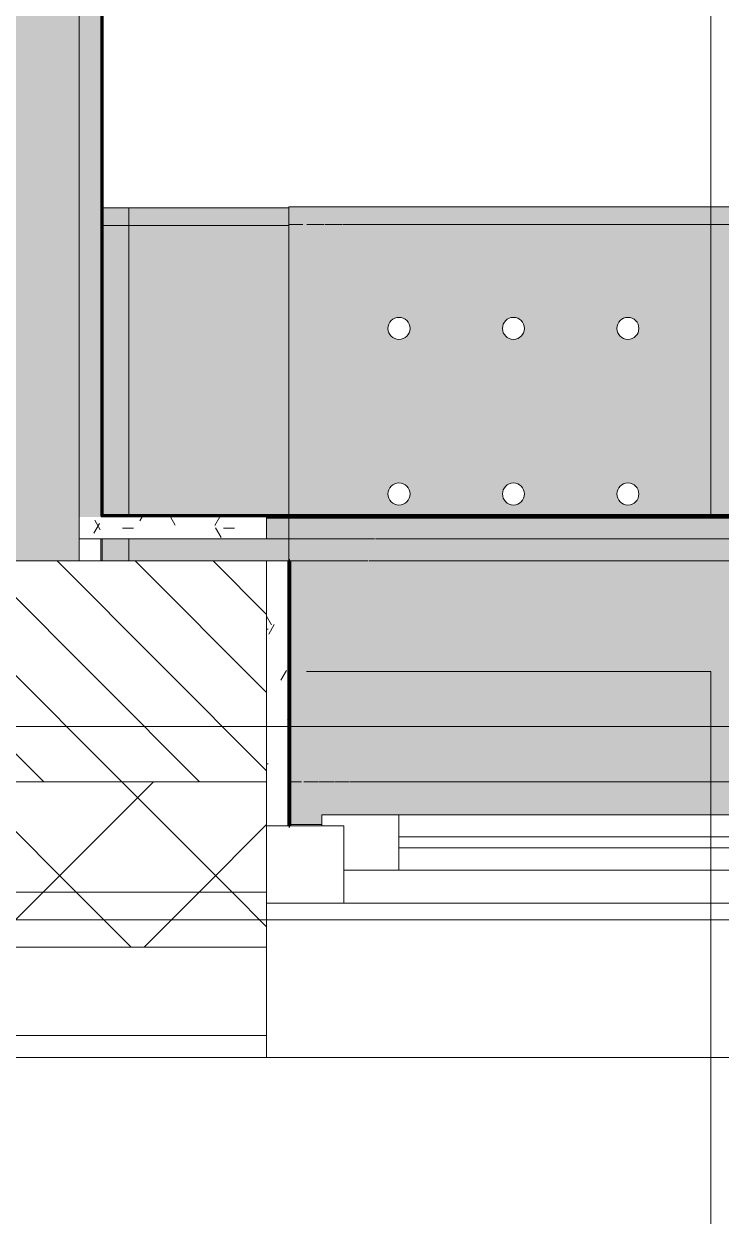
# Model space of a CAD drawing. Header units: millimetres. Extents: x 35144 to 233944, y -8553 to 29000.
# Drawn here: x 81780 to 82412, y 3149 to 4237 of the extents above; entities that cross this region are included whole.
import ezdxf

# ---------------------------------------------------------------- set-up
doc = ezdxf.new("R2010")
doc.units = ezdxf.units.MM
doc.linetypes.add('Осевая', pattern=[3175, 635, -476.25, 1587.5, -476.25])
for name, color, linetype, lineweight in [('A-GLAZ', 7, 'Continuous', 9), ('A-GLAZ-1', 7, 'Continuous', 13), ('A-WALL', 7, 'Continuous', 9), ('A-WALL-IDEN', 7, 'Continuous', 9), ('I-WALL', 7, 'Continuous', 9), ('Оси', 7, 'Continuous', 9), ('Оси-2', 7, 'Осевая', 9)]:
    doc.layers.add(name, color=color, linetype=linetype, lineweight=lineweight)
for name, color, linetype, lineweight, true_color in [('A-WALL-1', 7, 'Continuous', 9, 0xc0c0c0), ('A-WALL-2', 7, 'Continuous', 9, 0xcbc7bf), ('A-WALL-3', 7, 'Continuous', 9, 0xff80c0), ('I-WALL-28', 7, 'Continuous', 80, 0xffd2ff), ('I-WALL-6', 7, 'Continuous', 9, 0xc0c0c0), ('I-WALL-7', 7, 'Continuous', 9, 0xcbc7bf), ('I-WALL-8', 7, 'Continuous', 80, 0xff80c0), ('S-WALL-ANLY', 7, 'Continuous', 13, 0x008040), ('S-WALL-ANLY-1', 7, 'Continuous', 5, 0x008040), ('Знаки-1', 9, 'Continuous', 9, 0x808080), ('Знаки-2', 7, 'Continuous', 9, 0xc1bbaf), ('Знаки-4', 7, 'Continuous', 9, 0xaba79f), ('Знаки-5', 7, 'Continuous', 9, 0xd5cdbe), ('Знаки-6', 7, 'Continuous', 9, 0xd1cabb), ('Знаки-7', 7, 'Continuous', 9, 0xccc5b7), ('Знаки-8', 7, 'Continuous', 9, 0xd4ccbd)]:
    doc.layers.add(name, color=color, linetype=linetype, lineweight=lineweight, true_color=true_color)
doc.layers.add('Знаки-3', color=7, linetype='Continuous', lineweight=9, transparency=0.5)
pattern_1 = [(45, (0, 0), (-70.71068, 70.71068), []), (135, (0, 0), (-70.71068, -70.71068), [])]
pattern_2 = [(0, (0, 0), (121.92, 30.48), [10.058, -81.382, 10.058, -81.382, -487.68]), (0, (0, 0), (121.92, 30.48), [-182.88, 10.058, -172.822, 10.058, -81.382, -213.36]), (0, (0, 0), (121.92, 30.48), [-457.2, 10.058, -50.902, 10.058, -142.342]), (120, (45.72, 15.24), (-87.356454, 90.345817), [10.058, -81.382, 10.058, -81.382, -487.68]), (120, (45.72, 15.24), (-87.356454, 90.345817), [-182.88, 10.058, -172.822, 10.058, -81.382, -213.36]), (120, (45.72, 15.24), (-87.356454, 90.345817), [-457.2, 10.058, -50.902, 10.058, -142.342]), (240, (60.96, 76.2), (-34.563546, -120.825817), [10.058, -81.382, 10.058, -81.382, -487.68]), (240, (60.96, 76.2), (-34.563546, -120.825817), [-182.88, 10.058, -172.822, 10.058, -81.382, -213.36]), (240, (60.96, 76.2), (-34.563546, -120.825817), [-457.2, 10.058, -50.902, 10.058, -142.342])]

# ---------------------------------------------------------------- blocks, each defined once
blk = doc.blocks.new('120_Окно_СКБ_2Ст - 120_Окно_СКБ_2Ст 2100х2500 _мал створка СЛЕВА_-19967351-План отделки стен 1 этажа в осях 17-23')
at = {"layer": 'A-GLAZ'}
for p, q in [((1050, -5), (-1050, -5)), ((-100, -55), (930, -55)), ((930, -65), (-100, -65)), ((1000, -75), (1030, -75))]:
    blk.add_line(p, q, dxfattribs=at)
at = {"layer": 'A-GLAZ-1'}
for p, q in [((980, -75), (980, -5)), ((980, -5), (1050, -5)), ((1050, -5), (1050, -75)), ((980, -35), (-150, -35)), ((930, -85), (930, -35)), ((980, -75), (980, -35)), ((1050, -75), (980, -75)), ((1000, -75), (980, -75)), ((1000, -85), (1000, -75)), ((-170, -85), (1000, -85)), ((1000, -85), (-170, -85))]:
    blk.add_line(p, q, dxfattribs=at)
blk = doc.blocks.new('Зашивка радиатора_ с перфорацией М5 - Зашивка радиатора_ с перфорацией М5а-33228705-План отделки стен 1 этажа в осях 17-23')
at = {"layer": 'Знаки-3'}
h = blk.add_hatch(color=256, dxfattribs=at)
h.paths.add_polyline_path([(1720, 380), (1720, 371.1), (550, 371.1), (550, 380), (520, 380), (520, 371.1), (-280, 371.5), (-280, 380), (-310, 380), (-310, -179.9), (1750, -179.9), (1750, 380)])
h.paths.add_polyline_path([(1546.2, 90.4), (1551.2, 89), (1554.9, 85.4), (1556.2, 80.4), (1554.9, 75.4), (1551.2, 71.7), (1546.2, 70.4), (1541.2, 71.7), (1537.6, 75.4), (1536.2, 80.4), (1537.6, 85.4), (1541.2, 89), (1543.7, 90)])
h.paths.add_polyline_path([(1650, 90.4), (1655, 89), (1658.7, 85.4), (1660, 80.4), (1658.7, 75.4), (1655, 71.7), (1650, 70.4), (1645, 71.7), (1641.3, 75.4), (1640, 80.4), (1641.3, 85.4), (1645, 89), (1647.4, 90)])
h.paths.add_polyline_path([(197.5, 90.4), (202.5, 89), (206.2, 85.4), (207.5, 80.4), (206.2, 75.4), (202.5, 71.7), (197.5, 70.4), (192.5, 71.7), (188.8, 75.4), (187.5, 80.4), (188.8, 85.4), (192.5, 89), (194.9, 90)])
h.paths.add_polyline_path([(405, 90.4), (410, 89), (413.7, 85.4), (415, 80.4), (413.7, 75.4), (410, 71.7), (405, 70.4), (400, 71.7), (396.3, 75.4), (395, 80.4), (396.3, 85.4), (400, 89), (402.4, 90)])
h.paths.add_polyline_path([(1027.5, 90.4), (1032.5, 89), (1036.2, 85.4), (1037.5, 80.4), (1036.2, 75.4), (1032.5, 71.7), (1027.5, 70.4), (1022.5, 71.7), (1018.8, 75.4), (1017.5, 80.4), (1018.8, 85.4), (1022.5, 89), (1024.9, 90)])
h.paths.add_polyline_path([(716.2, 90.4), (721.2, 89), (724.9, 85.4), (726.2, 80.4), (724.9, 75.4), (721.2, 71.7), (716.2, 70.4), (711.2, 71.7), (707.6, 75.4), (706.2, 80.4), (707.6, 85.4), (711.2, 89), (713.7, 90)])
h.paths.add_polyline_path([(301.2, 90.4), (306.2, 89), (309.9, 85.4), (311.2, 80.4), (309.9, 75.4), (306.2, 71.7), (301.2, 70.4), (296.2, 71.7), (292.6, 75.4), (291.2, 80.4), (292.6, 85.4), (296.2, 89), (298.7, 90)])
h.paths.add_polyline_path([(1442.5, 90.4), (1447.5, 89), (1451.2, 85.4), (1452.5, 80.4), (1451.2, 75.4), (1447.5, 71.7), (1442.5, 70.4), (1437.5, 71.7), (1433.8, 75.4), (1432.5, 80.4), (1433.8, 85.4), (1437.5, 89), (1439.9, 90)])
h.paths.add_polyline_path([(923.7, 90.4), (928.7, 89), (932.4, 85.4), (933.7, 80.4), (932.4, 75.4), (928.7, 71.7), (923.7, 70.4), (918.7, 71.7), (915.1, 75.4), (913.7, 80.4), (915.1, 85.4), (918.7, 89), (921.2, 90)])
h.paths.add_polyline_path([(508.7, 90.4), (513.7, 89), (517.4, 85.4), (518.7, 80.4), (517.4, 75.4), (513.7, 71.7), (508.7, 70.4), (503.7, 71.7), (500.1, 75.4), (498.7, 80.4), (500.1, 85.4), (503.7, 89), (506.2, 90)])
h.paths.add_polyline_path([(820, 90.4), (825, 89), (828.7, 85.4), (830, 80.4), (828.7, 75.4), (825, 71.7), (820, 70.4), (815, 71.7), (811.3, 75.4), (810, 80.4), (811.3, 85.4), (815, 89), (817.4, 90)])
h.paths.add_polyline_path([(1131.2, 90.4), (1136.2, 89), (1139.9, 85.4), (1141.2, 80.4), (1139.9, 75.4), (1136.2, 71.7), (1131.2, 70.4), (1126.2, 71.7), (1122.6, 75.4), (1121.2, 80.4), (1122.6, 85.4), (1126.2, 89), (1128.7, 90)])
h.paths.add_polyline_path([(612.5, 90.4), (617.5, 89), (621.2, 85.4), (622.5, 80.4), (621.2, 75.4), (617.5, 71.7), (612.5, 70.4), (607.5, 71.7), (603.8, 75.4), (602.5, 80.4), (603.8, 85.4), (607.5, 89), (609.9, 90)])
h.paths.add_polyline_path([(1235, 90.4), (1240, 89), (1243.7, 85.4), (1245, 80.4), (1243.7, 75.4), (1240, 71.7), (1235, 70.4), (1230, 71.7), (1226.3, 75.4), (1225, 80.4), (1226.3, 85.4), (1230, 89), (1232.4, 90)])
h.paths.add_polyline_path([(1338.7, 90.4), (1343.7, 89), (1347.4, 85.4), (1348.7, 80.4), (1347.4, 75.4), (1343.7, 71.7), (1338.7, 70.4), (1333.7, 71.7), (1330.1, 75.4), (1328.7, 80.4), (1330.1, 85.4), (1333.7, 89), (1336.2, 90)])
h.paths.add_polyline_path([(-10, 90.4), (-5, 89), (-1.3, 85.4), (0, 80.4), (-1.3, 75.4), (-5, 71.7), (-10, 70.4), (-15, 71.7), (-18.7, 75.4), (-20, 80.4), (-18.7, 85.4), (-15, 89), (-12.6, 90)])
h.paths.add_polyline_path([(93.7, 90.4), (98.7, 89), (102.4, 85.4), (103.7, 80.4), (102.4, 75.4), (98.7, 71.7), (93.7, 70.4), (88.7, 71.7), (85.1, 75.4), (83.7, 80.4), (85.1, 85.4), (88.7, 89), (91.2, 90)])
h.paths.add_polyline_path([(-217.5, 90.4), (-212.5, 89), (-208.8, 85.4), (-207.5, 80.4), (-208.8, 75.4), (-212.5, 71.7), (-217.5, 70.4), (-222.5, 71.7), (-226.2, 75.4), (-227.5, 80.4), (-226.2, 85.4), (-222.5, 89), (-220.1, 90)])
h.paths.add_polyline_path([(-113.8, 90.4), (-108.8, 89), (-105.1, 85.4), (-103.8, 80.4), (-105.1, 75.4), (-108.8, 71.7), (-113.8, 70.4), (-118.8, 71.7), (-122.4, 75.4), (-123.8, 80.4), (-122.4, 85.4), (-118.8, 89), (-116.3, 90)])
h.paths.add_polyline_path([(1546.2, -59.6), (1551.2, -61), (1554.9, -64.6), (1556.2, -69.6), (1554.9, -74.6), (1551.2, -78.3), (1546.2, -79.6), (1541.2, -78.3), (1537.6, -74.6), (1536.2, -69.6), (1537.6, -64.6), (1541.2, -61), (1543.7, -60)])
h.paths.add_polyline_path([(1442.5, -59.6), (1447.5, -61), (1451.2, -64.6), (1452.5, -69.6), (1451.2, -74.6), (1447.5, -78.3), (1442.5, -79.6), (1437.5, -78.3), (1433.8, -74.6), (1432.5, -69.6), (1433.8, -64.6), (1437.5, -61), (1439.9, -60)])
h.paths.add_polyline_path([(1650, -59.6), (1655, -61), (1658.7, -64.6), (1660, -69.6), (1658.7, -74.6), (1655, -78.3), (1650, -79.6), (1645, -78.3), (1641.3, -74.6), (1640, -69.6), (1641.3, -64.6), (1645, -61), (1647.4, -60)])
h.paths.add_polyline_path([(508.7, -59.6), (513.7, -61), (517.4, -64.6), (518.7, -69.6), (517.4, -74.6), (513.7, -78.3), (508.7, -79.6), (503.7, -78.3), (500.1, -74.6), (498.7, -69.6), (500.1, -64.6), (503.7, -61), (506.2, -60)])
h.paths.add_polyline_path([(1235, -59.6), (1240, -61), (1243.7, -64.6), (1245, -69.6), (1243.7, -74.6), (1240, -78.3), (1235, -79.6), (1230, -78.3), (1226.3, -74.6), (1225, -69.6), (1226.3, -64.6), (1230, -61), (1232.4, -60)])
h.paths.add_polyline_path([(820, -59.6), (825, -61), (828.7, -64.6), (830, -69.6), (828.7, -74.6), (825, -78.3), (820, -79.6), (815, -78.3), (811.3, -74.6), (810, -69.6), (811.3, -64.6), (815, -61), (817.4, -60)])
h.paths.add_polyline_path([(923.7, -59.6), (928.7, -61), (932.4, -64.6), (933.7, -69.6), (932.4, -74.6), (928.7, -78.3), (923.7, -79.6), (918.7, -78.3), (915.1, -74.6), (913.7, -69.6), (915.1, -64.6), (918.7, -61), (921.2, -60)])
h.paths.add_polyline_path([(301.2, -59.6), (306.2, -61), (309.9, -64.6), (311.2, -69.6), (309.9, -74.6), (306.2, -78.3), (301.2, -79.6), (296.2, -78.3), (292.6, -74.6), (291.2, -69.6), (292.6, -64.6), (296.2, -61), (298.7, -60)])
h.paths.add_polyline_path([(93.7, -59.6), (98.7, -61), (102.4, -64.6), (103.7, -69.6), (102.4, -74.6), (98.7, -78.3), (93.7, -79.6), (88.7, -78.3), (85.1, -74.6), (83.7, -69.6), (85.1, -64.6), (88.7, -61), (91.2, -60)])
h.paths.add_polyline_path([(1027.5, -59.6), (1032.5, -61), (1036.2, -64.6), (1037.5, -69.6), (1036.2, -74.6), (1032.5, -78.3), (1027.5, -79.6), (1022.5, -78.3), (1018.8, -74.6), (1017.5, -69.6), (1018.8, -64.6), (1022.5, -61), (1024.9, -60)])
h.paths.add_polyline_path([(197.5, -59.6), (202.5, -61), (206.2, -64.6), (207.5, -69.6), (206.2, -74.6), (202.5, -78.3), (197.5, -79.6), (192.5, -78.3), (188.8, -74.6), (187.5, -69.6), (188.8, -64.6), (192.5, -61), (194.9, -60)])
h.paths.add_polyline_path([(716.2, -59.6), (721.2, -61), (724.9, -64.6), (726.2, -69.6), (724.9, -74.6), (721.2, -78.3), (716.2, -79.6), (711.2, -78.3), (707.6, -74.6), (706.2, -69.6), (707.6, -64.6), (711.2, -61), (713.7, -60)])
h.paths.add_polyline_path([(405, -59.6), (410, -61), (413.7, -64.6), (415, -69.6), (413.7, -74.6), (410, -78.3), (405, -79.6), (400, -78.3), (396.3, -74.6), (395, -69.6), (396.3, -64.6), (400, -61), (402.4, -60)])
h.paths.add_polyline_path([(1338.7, -59.6), (1343.7, -61), (1347.4, -64.6), (1348.7, -69.6), (1347.4, -74.6), (1343.7, -78.3), (1338.7, -79.6), (1333.7, -78.3), (1330.1, -74.6), (1328.7, -69.6), (1330.1, -64.6), (1333.7, -61), (1336.2, -60)])
h.paths.add_polyline_path([(612.5, -59.6), (617.5, -61), (621.2, -64.6), (622.5, -69.6), (621.2, -74.6), (617.5, -78.3), (612.5, -79.6), (607.5, -78.3), (603.8, -74.6), (602.5, -69.6), (603.8, -64.6), (607.5, -61), (609.9, -60)])
h.paths.add_polyline_path([(1131.2, -59.6), (1136.2, -61), (1139.9, -64.6), (1141.2, -69.6), (1139.9, -74.6), (1136.2, -78.3), (1131.2, -79.6), (1126.2, -78.3), (1122.6, -74.6), (1121.2, -69.6), (1122.6, -64.6), (1126.2, -61), (1128.7, -60)])
h.paths.add_polyline_path([(-10, -59.6), (-5, -61), (-1.3, -64.6), (0, -69.6), (-1.3, -74.6), (-5, -78.3), (-10, -79.6), (-15, -78.3), (-18.7, -74.6), (-20, -69.6), (-18.7, -64.6), (-15, -61), (-12.6, -60)])
h.paths.add_polyline_path([(-217.5, -59.6), (-212.5, -61), (-208.8, -64.6), (-207.5, -69.6), (-208.8, -74.6), (-212.5, -78.3), (-217.5, -79.6), (-222.5, -78.3), (-226.2, -74.6), (-227.5, -69.6), (-226.2, -64.6), (-222.5, -61), (-220.1, -60)])
h.paths.add_polyline_path([(-113.8, -59.6), (-108.8, -61), (-105.1, -64.6), (-103.8, -69.6), (-105.1, -74.6), (-108.8, -78.3), (-113.8, -79.6), (-118.8, -78.3), (-122.4, -74.6), (-123.8, -69.6), (-122.4, -64.6), (-118.8, -61), (-116.3, -60)])
for points in [[(1735.6, -163.9), (-310, -163.9), (-310, -179.9), (1750, -178.9), (1750, -163.9), (1736.1, -163.9)], [(1405.9, -163.9), (1400, -163.9), (1400.7, -179.9), (1440, -179.9), (1439.3, -163.9), (1410, -163.9)], [(1428.7, -163.9), (1400, -163.9), (1400.7, -179.9), (1440, -179.9), (1439.3, -163.9), (1429.7, -163.9)], [(1410.3, -163.9), (1410, -163.9), (1410.3, -179.9), (1430, -179.9), (1429.7, -163.9), (1411.3, -163.9)], [(1412.9, -163.9), (1410, -163.9), (1410.3, -179.9), (1430, -179.9), (1429.7, -163.9), (1414.8, -163.9)], [(1520.8, -163.9), (1500, -163.9), (1500.7, -179.9), (1540, -179.9), (1539.3, -163.9), (1525.2, -163.9)], [(1517.4, -163.9), (1500, -163.9), (1500.7, -179.9), (1540, -179.9), (1539.3, -163.9), (1520, -163.9)], [(1510.3, -163.9), (1510, -163.9), (1510.3, -179.9), (1530, -179.9), (1529.7, -163.9), (1511.3, -163.9)], [(1520, -163.9), (1510, -163.9), (1510.3, -179.9), (1530, -179.9), (1529.7, -163.9), (1520.8, -163.9)], [(1612.9, -163.9), (1600, -163.9), (1600.7, -179.9), (1640, -179.9), (1639.3, -163.9), (1614.8, -163.9)], [(1630, -163.9), (1600, -163.9), (1600.7, -179.9), (1640, -179.9), (1639.3, -163.9), (1634.1, -163.9)], [(1612.9, -163.9), (1610, -164.8), (1610.3, -179.9), (1630, -179.9), (1629.7, -163.9), (1614.8, -163.9)], [(1628.7, -163.9), (1610, -164.8), (1610.3, -179.9), (1630, -179.9), (1629.7, -163.9)]]:
    blk.add_hatch(color=256, dxfattribs=at).paths.add_polyline_path(points)
at = {"layer": 'Знаки-1'}
for p, q in [((1750, 380), (1720, 380)), ((1750, -179.9), (1750, 141.1)), ((-310, -179.9), (1750, -179.9))]:
    blk.add_line(p, q, dxfattribs=at)
for centre, start, end in [((1442.5, 80.4), 0, 180), ((1546.2, 80.4), 0, 180), ((1650, 80.4), 0, 180), ((1442.5, 80.4), 180, 360), ((1546.2, 80.4), 180, 0), ((1650, 80.4), 180, 360), ((1442.5, -69.6), 0, 180), ((1546.2, -69.6), 0, 180), ((1650, -69.6), 0, 180), ((1442.5, -69.6), 180, 0), ((1546.2, -69.6), 180, 0), ((1650, -69.6), 180, 0)]:
    blk.add_arc(centre, 10, start, end, dxfattribs=at)
at = {"layer": 'Знаки-2'}
for p, q in [((1750, 380), (1750, 181.1)), ((1750, 141.1), (1750, -178.9)), ((1400, -163.9), (1340, -163.9)), ((1400, -163.9), (1440, -163.9)), ((1440, -163.9), (1400, -163.9)), ((1500, -163.9), (1440, -163.9)), ((1500, -163.9), (1540, -163.9)), ((1540, -163.9), (1500, -163.9)), ((1600, -163.9), (1540, -163.9)), ((1600, -163.9), (1600.7, -163.9)), ((1600.7, -163.9), (1600, -163.9)), ((1602.7, -163.9), (1610, -163.9)), ((1610, -163.9), (1602.7, -163.9)), ((1610, -163.9), (1617.4, -163.9)), ((1617.4, -163.9), (1610, -163.9)), ((1618.2, -163.9), (1630, -163.9)), ((1630, -163.9), (1618.2, -163.9)), ((1630, -163.9), (1634.1, -163.9)), ((1634.1, -163.9), (1630, -163.9)), ((1634.8, -163.9), (1640, -163.9)), ((1640, -163.9), (1634.8, -163.9)), ((1700.9, -163.9), (1640, -163.9)), ((1717.2, -163.9), (1701.5, -163.9)), ((1733.7, -163.9), (1718, -163.9)), ((1744.4, -163.9), (1737.2, -163.9)), ((1750, -163.9), (1744.5, -163.9)), ((1750, -178.9), (1750, -163.9)), ((1340, -179.9), (1400, -179.9)), ((1400, -179.9), (1440, -179.9)), ((1440, -179.9), (1400, -179.9)), ((1440, -179.9), (1500, -179.9)), ((1500, -179.9), (1540, -179.9)), ((1540, -179.9), (1500, -179.9)), ((1540, -179.9), (1600, -179.9)), ((1600, -179.9), (1610, -179.9)), ((1610, -179.9), (1600, -179.9)), ((1610, -179.9), (1630, -179.9)), ((1630, -179.9), (1610, -179.9)), ((1630, -179.9), (1640, -179.9)), ((1640, -179.9), (1630, -179.9)), ((1640, -179.9), (1750, -179.9))]:
    blk.add_line(p, q, dxfattribs=at)
at = {"layer": 'Знаки-4'}
for p, q in [((1720, 380), (1750, 380)), ((-262.1, -163.9), (1700.9, -163.9)), ((1701.5, -163.9), (1717.2, -163.9)), ((1718, -163.9), (1733.7, -163.9)), ((1737.2, -163.9), (1744.4, -163.9)), ((1744.5, -163.9), (1750, -163.9)), ((1750, -179.9), (-310, -179.9)), ((1750, -179.9), (-310, -179.9))]:
    blk.add_line(p, q, dxfattribs=at)
for centre, start, end in [((1442.5, 80.4), 0, 180), ((1546.2, 80.4), 0, 180), ((1650, 80.4), 0, 180), ((1442.5, 80.4), 180, 360), ((1546.2, 80.4), 180, 360), ((1650, 80.4), 180, 360), ((1442.5, -69.6), 0, 180), ((1546.2, -69.6), 0, 180), ((1650, -69.6), 0, 180), ((1442.5, -69.6), 180, 360), ((1546.2, -69.6), 180, 360), ((1650, -69.6), 180, 360)]:
    blk.add_arc(centre, 10, start, end, dxfattribs=at)
at = {"layer": 'Знаки-5'}
for p, q in [((1414.8, -163.9), (1411.3, -163.9)), ((1425, -163.9), (1415, -163.9)), ((1428.7, -163.9), (1425.2, -163.9)), ((1514.8, -163.9), (1511.3, -163.9)), ((1520, -163.9), (1515, -163.9)), ((1525, -163.9), (1520.8, -163.9)), ((1528.7, -163.9), (1525.2, -163.9)), ((1614.8, -163.9), (1611.3, -163.9)), ((1617.4, -163.9), (1615, -163.9)), ((1625, -163.9), (1618.2, -163.9)), ((1628.7, -163.9), (1625.2, -163.9)), ((1411.3, -179.9), (1414.8, -179.9)), ((1415, -179.9), (1425, -179.9)), ((1425.2, -179.9), (1428.7, -179.9)), ((1511.3, -179.9), (1514.8, -179.9)), ((1515, -179.9), (1520, -179.9)), ((1520.8, -179.9), (1525, -179.9)), ((1525.2, -179.9), (1528.7, -179.9)), ((1611.3, -179.9), (1614.8, -179.9)), ((1615, -179.9), (1625, -179.9)), ((1625.2, -179.9), (1628.7, -179.9))]:
    blk.add_line(p, q, dxfattribs=at)
at = {"layer": 'Знаки-6'}
for p, q in [((1410, -163.9), (1400.7, -163.9)), ((1410, -163.9), (1414.8, -163.9)), ((1414.8, -163.9), (1410, -163.9)), ((1415, -163.9), (1425, -163.9)), ((1425, -163.9), (1415, -163.9)), ((1425.2, -163.9), (1430, -163.9)), ((1430, -163.9), (1425.2, -163.9)), ((1439.3, -163.9), (1430, -163.9)), ((1510, -163.9), (1500.7, -163.9)), ((1511.3, -163.9), (1514.8, -163.9)), ((1514.8, -163.9), (1511.3, -163.9)), ((1515, -163.9), (1525, -163.9)), ((1525, -163.9), (1515, -163.9)), ((1525.2, -163.9), (1528.7, -163.9)), ((1528.7, -163.9), (1525.2, -163.9)), ((1539.3, -163.9), (1530, -163.9)), ((1610, -163.9), (1602.7, -163.9)), ((1610, -163.9), (1614.8, -163.9)), ((1614.8, -163.9), (1610, -163.9)), ((1615, -163.9), (1617.4, -163.9)), ((1617.4, -163.9), (1615, -163.9)), ((1618.2, -163.9), (1625, -163.9)), ((1625, -163.9), (1618.2, -163.9)), ((1625.2, -163.9), (1630, -163.9)), ((1630, -163.9), (1625.2, -163.9)), ((1634.1, -163.9), (1630, -163.9)), ((1639.3, -163.9), (1634.7, -163.9)), ((1750, -163.9), (1750, -178.9)), ((1400.7, -179.9), (1410, -179.9)), ((1410, -179.9), (1412.9, -179.9)), ((1414.8, -179.9), (1410, -179.9)), ((1412.9, -179.9), (1414.8, -179.9)), ((1415, -179.9), (1422.6, -179.9)), ((1417.4, -179.9), (1415, -179.9)), ((1425, -179.9), (1417.4, -179.9)), ((1422.6, -179.9), (1425, -179.9)), ((1425.2, -179.9), (1430, -179.9)), ((1430, -179.9), (1425.2, -179.9)), ((1430, -179.9), (1439.3, -179.9)), ((1500.7, -179.9), (1510, -179.9)), ((1511.3, -179.9), (1514.8, -179.9)), ((1514.8, -179.9), (1511.3, -179.9)), ((1515, -179.9), (1525, -179.9)), ((1525, -179.9), (1515, -179.9)), ((1525.2, -179.9), (1528.7, -179.9)), ((1528.7, -179.9), (1525.2, -179.9)), ((1530, -179.9), (1539.3, -179.9)), ((1600.7, -179.9), (1610, -179.9)), ((1610, -179.9), (1614.8, -179.9)), ((1614.8, -179.9), (1610, -179.9)), ((1615, -179.9), (1625, -179.9)), ((1625, -179.9), (1615, -179.9)), ((1625.2, -179.9), (1630, -179.9)), ((1630, -179.9), (1625.2, -179.9)), ((1630, -179.9), (1639.3, -179.9))]:
    blk.add_line(p, q, dxfattribs=at)
at = {"layer": 'Знаки-7'}
for p, q in [((1750, 181.1), (1750, 141.1)), ((1400, -163.9), (1410, -163.9)), ((1400.7, -163.9), (1400, -163.9)), ((1410, -163.9), (1400.7, -163.9)), ((1410, -163.9), (1414.8, -163.9)), ((1414.8, -163.9), (1410, -163.9)), ((1415, -163.9), (1425, -163.9)), ((1425, -163.9), (1415, -163.9)), ((1425.2, -163.9), (1430, -163.9)), ((1430, -163.9), (1425.2, -163.9)), ((1430, -163.9), (1439.3, -163.9)), ((1440, -163.9), (1430, -163.9)), ((1439.3, -163.9), (1440, -163.9)), ((1500, -163.9), (1500.7, -163.9)), ((1502.7, -163.9), (1500, -163.9)), ((1500.7, -163.9), (1510, -163.9)), ((1510, -163.9), (1502.7, -163.9)), ((1510, -163.9), (1514.8, -163.9)), ((1511.3, -163.9), (1510, -163.9)), ((1514.8, -163.9), (1511.3, -163.9)), ((1515, -163.9), (1525, -163.9)), ((1517.4, -163.9), (1515, -163.9)), ((1525, -163.9), (1517.4, -163.9)), ((1525.2, -163.9), (1527.1, -163.9)), ((1528.7, -163.9), (1525.2, -163.9)), ((1527.1, -163.9), (1530, -163.9)), ((1530, -163.9), (1528.7, -163.9)), ((1530, -163.9), (1534.1, -163.9)), ((1534.1, -163.9), (1530, -163.9)), ((1534.1, -163.9), (1540, -163.9)), ((1540, -163.9), (1534.1, -163.9)), ((1600, -163.9), (1600.7, -163.9)), ((1600.7, -163.9), (1600, -163.9)), ((1602.7, -163.9), (1610, -163.9)), ((1610, -163.9), (1602.7, -163.9)), ((1611.3, -163.9), (1614.8, -163.9)), ((1614.8, -163.9), (1611.3, -163.9)), ((1615, -163.9), (1617.4, -163.9)), ((1617.4, -163.9), (1615, -163.9)), ((1618.2, -163.9), (1625, -163.9)), ((1625, -163.9), (1618.2, -163.9)), ((1625.2, -163.9), (1628.7, -163.9)), ((1628.7, -163.9), (1625.2, -163.9)), ((1630, -163.9), (1634.1, -163.9)), ((1634.1, -163.9), (1630, -163.9)), ((1634.8, -163.9), (1637.3, -163.9)), ((1640, -163.9), (1634.8, -163.9)), ((1637.3, -163.9), (1640, -163.9)), ((1400, -179.9), (1410, -179.9)), ((1410, -179.9), (1400, -179.9)), ((1410, -179.9), (1414.8, -179.9)), ((1414.8, -179.9), (1410, -179.9)), ((1415, -179.9), (1425, -179.9)), ((1425, -179.9), (1415, -179.9)), ((1425.2, -179.9), (1430, -179.9)), ((1430, -179.9), (1425.2, -179.9)), ((1430, -179.9), (1440, -179.9)), ((1440, -179.9), (1430, -179.9)), ((1500, -179.9), (1510, -179.9)), ((1500.7, -179.9), (1500, -179.9)), ((1510, -179.9), (1500.7, -179.9)), ((1510, -179.9), (1514.8, -179.9)), ((1514.8, -179.9), (1510, -179.9)), ((1515, -179.9), (1525, -179.9)), ((1525, -179.9), (1515, -179.9)), ((1525.2, -179.9), (1530, -179.9)), ((1530, -179.9), (1525.2, -179.9)), ((1530, -179.9), (1540, -179.9)), ((1540, -179.9), (1530, -179.9)), ((1600, -179.9), (1610, -179.9)), ((1610, -179.9), (1600, -179.9)), ((1611.3, -179.9), (1614.8, -179.9)), ((1614.8, -179.9), (1611.3, -179.9)), ((1615, -179.9), (1625, -179.9)), ((1625, -179.9), (1615, -179.9)), ((1625.2, -179.9), (1628.7, -179.9)), ((1628.7, -179.9), (1625.2, -179.9)), ((1630, -179.9), (1639.3, -179.9)), ((1640, -179.9), (1630, -179.9)), ((1639.3, -179.9), (1640, -179.9))]:
    blk.add_line(p, q, dxfattribs=at)
at = {"layer": 'Знаки-8'}
for p, q in [((1411.3, -163.9), (1414.8, -163.9)), ((1414.8, -163.9), (1411.3, -163.9)), ((1415, -163.9), (1425, -163.9)), ((1425, -163.9), (1415, -163.9)), ((1425.2, -163.9), (1428.7, -163.9)), ((1428.7, -163.9), (1425.2, -163.9)), ((1510, -163.9), (1514.8, -163.9)), ((1514.8, -163.9), (1510, -163.9)), ((1515, -163.9), (1525, -163.9)), ((1525, -163.9), (1515, -163.9)), ((1525.2, -163.9), (1530, -163.9)), ((1530, -163.9), (1525.2, -163.9)), ((1611.3, -163.9), (1614.8, -163.9)), ((1614.8, -163.9), (1611.3, -163.9)), ((1615, -163.9), (1617.4, -163.9)), ((1617.4, -163.9), (1615, -163.9)), ((1618.2, -163.9), (1625, -163.9)), ((1625, -163.9), (1618.2, -163.9)), ((1625.2, -163.9), (1628.7, -163.9)), ((1628.7, -163.9), (1625.2, -163.9)), ((1411.3, -179.9), (1414.8, -179.9)), ((1414.8, -179.9), (1411.3, -179.9)), ((1415, -179.9), (1425, -179.9)), ((1425, -179.9), (1415, -179.9)), ((1425.2, -179.9), (1428.7, -179.9)), ((1428.7, -179.9), (1425.2, -179.9)), ((1510, -179.9), (1514.8, -179.9)), ((1514.8, -179.9), (1510, -179.9)), ((1515, -179.9), (1525, -179.9)), ((1525, -179.9), (1515, -179.9)), ((1525.2, -179.9), (1529.7, -179.9)), ((1530, -179.9), (1525.2, -179.9)), ((1529.7, -179.9), (1530, -179.9)), ((1611.3, -179.9), (1614.8, -179.9)), ((1614.8, -179.9), (1611.3, -179.9)), ((1615, -179.9), (1625, -179.9)), ((1625, -179.9), (1615, -179.9)), ((1625.2, -179.9), (1628.7, -179.9)), ((1628.7, -179.9), (1625.2, -179.9))]:
    blk.add_line(p, q, dxfattribs=at)
blk = doc.blocks.new('Зашивка без перфорации М3 - М3_6а-33228680-План отделки стен 1 этажа в осях 17-23')
at = {"layer": 'Знаки-3'}
for points in [[(-430, 140), (-430, -179.9), (-260, -179.9), (-260, 100), (-410, 100), (-410, 120), (-259.8, 120), (-260, 140), (-410, 140)], [(-285, -163.9), (-430, -163.9), (-430, -179.9), (-260, -179.9), (-261, -163.9)]]:
    blk.add_hatch(color=256, dxfattribs=at).paths.add_polyline_path(points)
at = {"layer": 'Знаки-1'}
for p, q in [((-430, 140), (-430, -179.9)), ((-259.8, 120), (-259.8, 140)), ((-430, -179.9), (-260, -179.9))]:
    blk.add_line(p, q, dxfattribs=at)
at = {"layer": 'Знаки-2'}
for p, q in [((-430, -179.9), (-430, 140)), ((-285, -163.9), (-430, -163.9)), ((-430, -163.9), (-430, -179.9)), ((-285, -163.9), (-261, -163.9)), ((-430, -179.9), (-285, -179.9)), ((-261, -179.9), (-285, -179.9))]:
    blk.add_line(p, q, dxfattribs=at)
at = {"layer": 'Знаки-4'}
for p, q in [((-259.8, 140), (-259.8, 120)), ((-430, -163.9), (-285, -163.9)), ((-260, -179.9), (-430, -179.9)), ((-285, -179.9), (-430, -179.9))]:
    blk.add_line(p, q, dxfattribs=at)
at = {"layer": 'Знаки-6'}
blk.add_line((-430, -165), (-430, -179.9), dxfattribs=at)
at = {"layer": 'Знаки-7'}
for p, q in [((-430, 140), (-430, 180)), ((-261, -163.9), (-285, -163.9)), ((-285, -179.9), (-261, -179.9))]:
    blk.add_line(p, q, dxfattribs=at)
blk = doc.blocks.new('Зашивка_ торцевая панель - Зашивка_ торцевая панель-V82-План отделки стен 1 этажа в осях 17-23')
at = {"layer": 'Знаки-3'}
h = blk.add_hatch(color=256, dxfattribs=at)
h.paths.add_polyline_path([(-406, -140), (-406, -120), (-430, -120), (-430, -140)])
h.paths.add_polyline_path([(-406, -100), (-406, 180), (-430, 179.9), (-430, -100)])
at = {"layer": 'Знаки-1'}
blk.add_line((-430, 180), (-406, 180), dxfattribs=at)
at = {"layer": 'Знаки-2'}
for p, q in [((-430, 163.9), (-430, -100.1)), ((-406, -100), (-406, 163.9))]:
    blk.add_line(p, q, dxfattribs=at)
at = {"layer": 'Знаки-4'}
for p, q in [((-430, 180), (-406, 180)), ((-430, -100.1), (-430, 179.9)), ((-406, 179.9), (-406, -100)), ((-430, -140), (-430, -120)), ((-406, -120), (-406, -140))]:
    blk.add_line(p, q, dxfattribs=at)
at = {"layer": 'Знаки-7'}
for p, q in [((-430, 179.9), (-430, 163.9)), ((-406, 163.9), (-406, 179.9))]:
    blk.add_line(p, q, dxfattribs=at)

msp = doc.modelspace()

# ---------------------------------------------------------------- hatches: boundary and pattern name
at = {"layer": 'A-WALL'}
h = msp.add_hatch(dxfattribs=at)
h.set_pattern_fill('FP_22', color=256, style=0, pattern_type=2)
h.set_pattern_definition([(135, (0, 0), (-35.35534, -35.35534), [])])
h.paths.add_polyline_path([(80080.5, 3550), (80350, 3550), (80350, 3750), (80080.5, 3750), (80080.5, 3628.8)])
h.paths.add_polyline_path([(77080, 3550), (77080, 3750), (75980, 3750), (75980, 3550), (76868.5, 3550)])
h.paths.add_polyline_path([(81321.5, 3550), (82000, 3550), (82000, 3750), (80850, 3750), (80850, 3550)])
h.paths.add_polyline_path([(77980, 3550), (79180.5, 3550), (79180.5, 3750), (77980, 3750), (77980, 3628.8)])
h.paths.add_polyline_path([(84200, 3550), (84200, 3750), (84100, 3750), (84100, 3550)])
h = msp.add_hatch(dxfattribs=at)
h.set_pattern_fill('FP_17', color=256, style=0, pattern_type=2)
h.set_pattern_definition(pattern_1)
h.paths.add_polyline_path([(80850, 3450), (82000, 3450), (82000, 3550), (80080.5, 3550), (80080.5, 3450), (80350, 3450)])
h.paths.add_polyline_path([(75858, 3450), (77080, 3450), (77080, 3550), (75858, 3550)])
h.paths.add_polyline_path([(84800, 3450), (84800, 3550), (84100, 3550), (84100, 3450), (84700, 3450)])
h.paths.add_polyline_path([(77980, 3450), (79180.5, 3450), (79180.5, 3550), (77980, 3550)])
h = msp.add_hatch(dxfattribs=at)
h.set_pattern_fill('FP_17', color=256, style=0, pattern_type=2)
h.set_pattern_definition(pattern_1)
h.paths.add_polyline_path([(75858, 3400), (77080, 3400), (77080, 3450), (75858, 3450)])
h.paths.add_polyline_path([(84850, 3400), (84850, 3450), (84100, 3450), (84100, 3400), (84290.1, 3400)])
h.paths.add_polyline_path([(77980, 3400), (79180.5, 3400), (79180.5, 3450), (77980, 3450)])
h.paths.add_polyline_path([(81321.5, 3400), (82000, 3400), (82000, 3450), (80080.5, 3450), (80080.5, 3400)])
at = {"layer": 'I-WALL'}
h = msp.add_hatch(dxfattribs=at)
h.set_pattern_fill('FP_80', color=256, style=0, pattern_type=2)
h.set_pattern_definition(pattern_2)
h.paths.add_polyline_path([(81850, 3790), (81850, 9220), (81830, 9220), (81830, 3790)])
h = msp.add_hatch(dxfattribs=at)
h.set_pattern_fill('FP_20', color=256, style=0, pattern_type=2)
h.set_pattern_definition([(135, (0, 0), (-75.43415, -75.43415), [106.68, -17.78, 3.556, -17.78]), (135, (0, 75.39), (-75.43415, -75.43415), []), (50, (0, 0), (127.52922, -11.15758), [13.335, -146.685]), (355, (0, 0), (-24.66966, 133.74002), [10.668, -117.348]), (100.451, (10.63, -0.93), (102.85973, 122.58178), [11.333, -124.663]), (46.184, (0, 35.56), (189.75516, -29.43036), [20.002, -220.027]), (96.636, (15.81, 33.1), (166.1822, 173.1996), [17, -186.995]), (351.184, (0, 35.56), (166.18393, 173.19757), [16.002, -176.022]), (21, (17.78, 26.67), (106.13027, -71.58603), [13.335, -146.685]), (326, (17.78, 26.67), (43.26188, 128.93175), [10.668, -117.348]), (71.451, (26.62, 20.7), (149.39198, 57.34505), [11.333, -124.663]), (37.5, (0, 0), (2.162228, 59.188357), [3.353, -112.573, 3.353, -115.773, -117.793]), (37.5, (0, 0), (2.162228, 59.188357), [-235.052, 3.353, -114.44]), (7.5, (0, 0), (46.773857, 70.12615), [3.353, -64.567, 3.353, -109.906, -44.894]), (7.5, (0, 0), (46.773857, 70.12615), [-181.178, 3.353, -41.542]), (327.5, (-39.65, 0), (94.91367, -4.010093), [3.353, -41.097, 3.353, -135.331, -184.023]), (327.5, (-39.65, 0), (94.91367, -4.010093), [-183.134, 3.353, -180.67]), (317.5, (-57.43, 0), (103.69057, 17.79882), [3.353, -54.432, 3.353, -88.748, -130.683]), (317.5, (-57.43, 0), (103.69057, 17.79882), [-149.885, 3.353, -127.33])])
h.paths.add_polyline_path([(81830, 3750), (81830, 9100), (81730, 9100), (81730, 3750)])
h = msp.add_hatch(dxfattribs=at)
h.set_pattern_fill('FP_80', color=256, style=0, pattern_type=2)
h.set_pattern_definition(pattern_2)
h.paths.add_polyline_path([(82000, 3770), (82000, 3790), (81830, 3790), (81830, 3770)])
h.paths.add_polyline_path([(84180, 3770), (84179, 3790), (84100, 3790), (84100, 3770), (84104.6, 3770)])
h = msp.add_hatch(dxfattribs=at)
h.set_pattern_fill('FP_80', color=256, style=0, pattern_type=2)
h.set_pattern_definition(pattern_2)
h.paths.add_polyline_path([(82000, 3510), (82020, 3510), (82020, 3750), (82000, 3750), (82000, 3628.8)])

# ---------------------------------------------------------------- linework, layer by layer
at = {"layer": 'A-WALL'}
for p, q in [((81850, 3790), (81850, 3791)), ((82000, 3790), (81850, 3790)), ((82000, 3550), (80850, 3550)), ((80080.5, 3450), (82000, 3450)), ((80080.5, 3400), (82000, 3400)), ((80080.5, 3320), (82000, 3320))]:
    msp.add_line(p, q, dxfattribs=at)
at = {"layer": 'A-WALL-1'}
for p, q in [((82000, 3750), (80850, 3750)), ((82000, 3300), (82000, 3510)), ((75858, 3300), (84950, 3300))]:
    msp.add_line(p, q, dxfattribs=at)
at = {"layer": 'A-WALL-2'}
for p, q in [((82021, 3750), (82091.8, 3750)), ((82092.7, 3750), (83918.1, 3750))]:
    msp.add_line(p, q, dxfattribs=at)
at = {"layer": 'A-WALL-3'}
msp.add_line((81850, 9220), (81850, 3791), dxfattribs=at)
at = {"layer": 'A-WALL-IDEN'}
for p, q in [((82402.7, 3790.5), (82402.7, 4966.2)), ((82036.2, 3650), (82402.7, 3650)), ((82402.7, 3650), (82402.7, 3149.3))]:
    msp.add_line(p, q, dxfattribs=at)
at = {"layer": 'I-WALL-28'}
for p, q in [((82020, 3750), (82020, 3510)), ((82021, 3750), (82020, 3750)), ((82021, 3510), (82021, 3750)), ((82020, 3510), (82021, 3510))]:
    msp.add_line(p, q, dxfattribs=at)
at = {"layer": 'I-WALL-6'}
for p, q in [((81830, 9200), (81830, 3750)), ((82000, 3770), (82000, 3790)), ((82000, 3750), (82000, 3510)), ((82020, 3750), (82000, 3750)), ((82000, 3510), (82020, 3510))]:
    msp.add_line(p, q, dxfattribs=at)
at = {"layer": 'I-WALL-7'}
for p, q in [((82097.8, 3770), (81830, 3770)), ((82098.7, 3770), (84007.8, 3770)), ((82031.7, 3550), (82020, 3550)), ((82047, 3550), (82033.8, 3550)), ((82060.9, 3550), (82047.7, 3550)), ((82074.9, 3550), (82061.6, 3550)), ((84025.7, 3550), (82075.3, 3550))]:
    msp.add_line(p, q, dxfattribs=at)
at = {"layer": 'I-WALL-8'}
for p, q in [((81851, 3791), (81851, 9221)), ((84179, 3791), (81851, 3791)), ((82000, 3790), (84100, 3790))]:
    msp.add_line(p, q, dxfattribs=at)
at = {"layer": 'S-WALL-ANLY'}
msp.add_line((84100, 3425), (82000, 3425), dxfattribs=at)
at = {"layer": 'S-WALL-ANLY-1'}
msp.add_line((80080.5, 3425), (82000, 3425), dxfattribs=at)
at = {"layer": 'Оси'}
msp.add_line((82200, 3600), (84700, 3600), dxfattribs=at)
at = {"layer": 'Оси-2'}
msp.add_line((38443.7, 3600), (82200, 3600), dxfattribs=at)

# ---------------------------------------------------------------- block references
at = {"layer": 'A-GLAZ', "rotation": 180}
msp.add_blockref('120_Окно_СКБ_2Ст - 120_Окно_СКБ_2Ст 2100х2500 _мал створка СЛЕВА_-19967351-План отделки стен 1 этажа в осях 17-23', (83050, 3435), dxfattribs=at)
at = {"layer": 'Знаки-1'}
msp.add_blockref('Зашивка_ торцевая панель - Зашивка_ торцевая панель-V82-План отделки стен 1 этажа в осях 17-23', (82281, 3890), dxfattribs=at)
at = {"layer": 'Знаки-6', "rotation": 180}
for name, p in [('Зашивка без перфорации М3 - М3_6а-33228680-План отделки стен 1 этажа в осях 17-23', (81590, 3890)), ('Зашивка радиатора_ с перфорацией М5 - Зашивка радиатора_ с перфорацией М5а-33228705-План отделки стен 1 этажа в осях 17-23', (83770, 3891.1))]:
    msp.add_blockref(name, p, dxfattribs=at)

doc.saveas('drawing.dxf')
